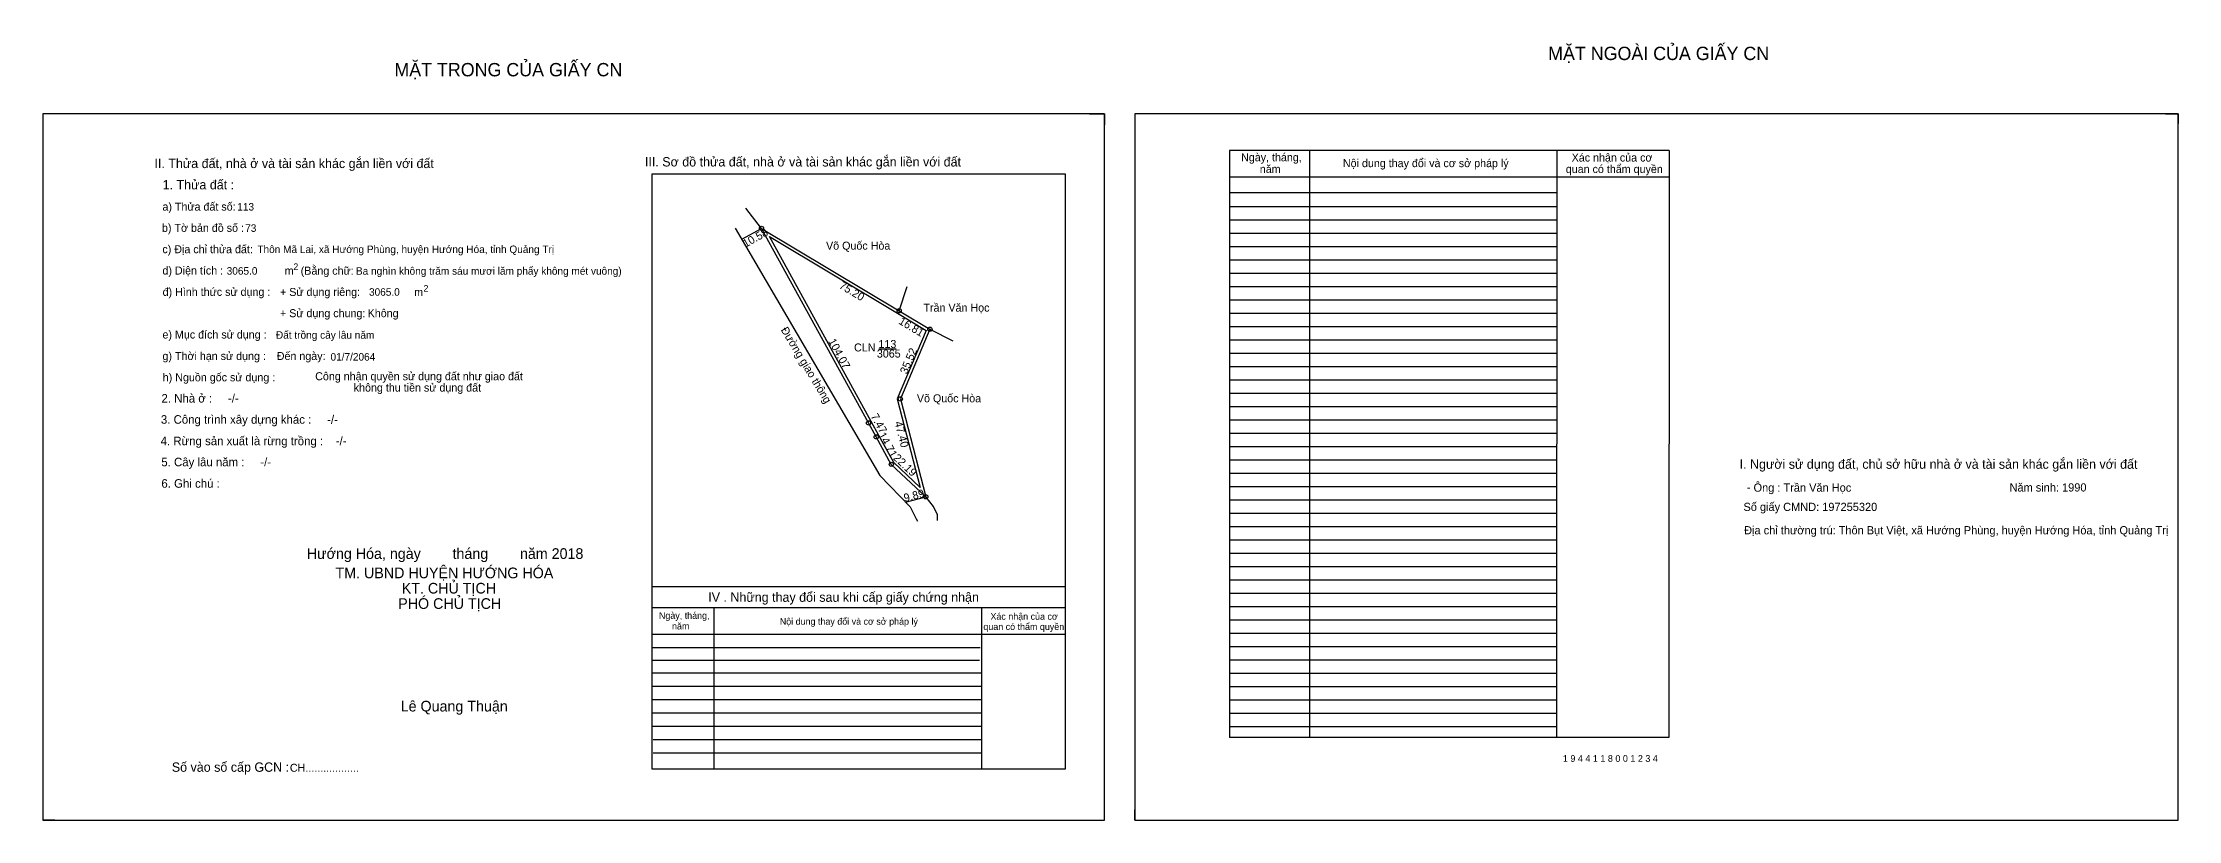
# Model space of a CAD drawing. Extents: x 534684 to 536228, y 1846612 to 1846947.
# Drawn here: x 534684 to 535485, y 1846655 to 1846947 of the extents above; entities that cross this region are included whole.
import ezdxf

# ---------------------------------------------------------------- set-up
doc = ezdxf.new("R2010")
doc.units = 0
for name, color, linetype in [('Default', 7, 'Continuous'), ('Level 10', 7, 'Continuous'), ('Level 11', 7, 'Continuous'), ('Level 23', 7, 'Continuous'), ('Level 27', 7, 'Continuous'), ('Level 3', 7, 'Continuous'), ('Level 4', 7, 'Continuous'), ('Level 49', 7, 'Continuous'), ('Level 5', 7, 'Continuous'), ('Level 55', 7, 'Continuous'), ('Level 6', 7, 'Continuous'), ('Level 60', 7, 'Continuous'), ('Level 7', 7, 'Continuous'), ('Level 8', 7, 'Continuous')]:
    doc.layers.add(name, color=color, linetype=linetype)

msp = doc.modelspace()

# ---------------------------------------------------------------- linework, layer by layer
at = {"layer": 'Level 10'}
for p, q in [((535076.43, 1846920.36), (535082.11, 1846920.36)), ((535082.11, 1846920.36), (535082.11, 1846916.16)), ((535479.83, 1846920.36), (535484.63, 1846920.36)), ((535484.63, 1846920.36), (535484.63, 1846916.66)), ((535002.16, 1846788.85), (534996.49, 1846799.16)), ((535015.09, 1846776.68), (535002.16, 1846788.85)), ((534684.03, 1846659.26), (534684.03, 1846655.36)), ((535093.51, 1846655.36), (535093.51, 1846659.26)), ((534688.63, 1846655.36), (534684.03, 1846655.36)), ((535093.51, 1846655.36), (535097.03, 1846655.36))]:
    msp.add_line(p, q, dxfattribs=at)
for points in [[(534684.03, 1846655.36), (535082.11, 1846655.36), (535082.11, 1846920.36), (534684.03, 1846920.36)], [(535093.51, 1846655.36), (535484.63, 1846655.36), (535484.63, 1846920.36), (535093.51, 1846920.36)], [(535005.1, 1846846.45), (535016.64, 1846839.54), (535005.54, 1846813.38), (535015.09, 1846776.68), (535002.16, 1846788.85), (534996.49, 1846799.16), (534993.61, 1846804.4), (534953.49, 1846877.35)], [(535004.53, 1846845.49), (535015.23, 1846839.08), (535004.36, 1846813.47), (535013.02, 1846780.16), (535003.05, 1846789.54), (534997.47, 1846799.7), (534994.59, 1846804.94), (534956.46, 1846874.27)]]:
    msp.add_lwpolyline(points, close=True, dxfattribs=at)
at = {"layer": 'Level 11'}
for centre in [(534953.49, 1846877.35), (535005.1, 1846846.45), (535005.1, 1846846.45), (535016.64, 1846839.54), (535005.54, 1846813.38), (534993.61, 1846804.4), (534996.49, 1846799.16), (535002.16, 1846788.85), (535015.09, 1846776.68)]:
    msp.add_circle(centre, 0.8, dxfattribs=at)
at = {"layer": 'Level 23'}
for points in [[(534943.67, 1846877.39), (534997.81, 1846784.63)], [(535019.46, 1846767.83), (535019.45, 1846769.93), (535018.01, 1846772.99), (535015.27, 1846776.51), (535002.16, 1846788.85), (534996.49, 1846799.16)], [(534997.81, 1846784.63), (535009.2, 1846772.87), (535011.48, 1846768.47), (535012.01, 1846767.55)]]:
    msp.add_lwpolyline(points, dxfattribs=at)
at = {"layer": 'Level 27'}
for p, q in [((534953.49, 1846877.35), (534947.61, 1846884.95)), ((535005.1, 1846846.45), (535008.14, 1846855.56)), ((535016.64, 1846839.54), (535025.18, 1846835.16))]:
    msp.add_line(p, q, dxfattribs=at)
at = {"layer": 'Level 5'}
for p, q in [((534946.07, 1846873.28), (534953.49, 1846877.35)), ((535007.43, 1846774.69), (535015.09, 1846776.68))]:
    msp.add_line(p, q, dxfattribs=at)
at = {"layer": 'Level 7'}
for p, q in [((535251.51, 1846885.36), (535128.91, 1846885.36)), ((535251.51, 1846880.36), (535128.91, 1846880.36)), ((535251.51, 1846875.36), (535128.91, 1846875.36)), ((535251.51, 1846870.36), (535128.91, 1846870.36)), ((535251.51, 1846865.36), (535128.91, 1846865.36)), ((535251.51, 1846860.36), (535128.91, 1846860.36)), ((535251.51, 1846855.36), (535128.91, 1846855.36)), ((535251.51, 1846850.36), (535128.91, 1846850.36)), ((535251.51, 1846845.36), (535128.91, 1846845.36)), ((535251.51, 1846840.36), (535128.91, 1846840.36)), ((534997.53, 1846832.16), (535003.96, 1846832.16)), ((535251.51, 1846835.36), (535128.91, 1846835.36)), ((535251.51, 1846830.36), (535128.91, 1846830.36)), ((535251.51, 1846825.36), (535128.91, 1846825.36)), ((535251.51, 1846820.36), (535128.91, 1846820.36)), ((535251.51, 1846815.36), (535128.91, 1846815.36)), ((535251.51, 1846810.36), (535128.91, 1846810.36)), ((535251.51, 1846805.36), (535128.91, 1846805.36)), ((535251.51, 1846800.36), (535128.91, 1846800.36)), ((535251.51, 1846795.36), (535128.91, 1846795.36)), ((535251.51, 1846790.36), (535128.91, 1846790.36)), ((535251.51, 1846785.36), (535128.91, 1846785.36)), ((535251.51, 1846780.36), (535128.91, 1846780.36)), ((535251.51, 1846775.36), (535128.91, 1846775.36)), ((535251.51, 1846770.36), (535128.91, 1846770.36)), ((535251.51, 1846765.36), (535128.91, 1846765.36)), ((535251.51, 1846760.36), (535128.91, 1846760.36)), ((535251.51, 1846755.36), (535128.91, 1846755.36)), ((535251.51, 1846750.36), (535128.91, 1846750.36)), ((535251.51, 1846745.36), (535128.91, 1846745.36)), ((535251.51, 1846740.36), (535128.91, 1846740.36)), ((535251.51, 1846735.36), (535128.91, 1846735.36)), ((535251.51, 1846730.36), (535128.91, 1846730.36)), ((535035.49, 1846720.02), (534912.43, 1846720.02)), ((535251.51, 1846725.36), (535128.91, 1846725.36)), ((535251.51, 1846720.36), (535128.91, 1846720.36)), ((535035.27, 1846715.28), (534912.43, 1846715.28)), ((535251.51, 1846715.36), (535128.91, 1846715.36)), ((535035.91, 1846710.54), (534912.43, 1846710.54)), ((535035.91, 1846705.54), (534912.43, 1846705.54)), ((535251.51, 1846710.36), (535128.91, 1846710.36)), ((535251.51, 1846705.36), (535128.91, 1846705.36)), ((535035.91, 1846700.54), (534912.43, 1846700.54)), ((535251.51, 1846700.36), (535128.91, 1846700.36)), ((535035.91, 1846695.54), (534912.43, 1846695.54)), ((535035.91, 1846690.54), (534912.43, 1846690.54)), ((535251.51, 1846695.36), (535128.91, 1846695.36)), ((535251.51, 1846690.36), (535128.91, 1846690.36)), ((535035.91, 1846685.54), (534912.83, 1846685.54)), ((535035.91, 1846680.54), (534912.83, 1846680.54))]:
    msp.add_line(p, q, dxfattribs=at)
at = {"layer": 'Level 8'}
for p, q in [((535293.71, 1846906.6), (535128.91, 1846906.6)), ((535128.91, 1846906.6), (535128.91, 1846686.36)), ((535158.91, 1846906.6), (535158.91, 1846686.36)), ((535251.59, 1846906.5), (535251.51, 1846686.36)), ((535293.71, 1846906.6), (535293.63, 1846686.36)), ((535067.43, 1846897.66), (534912.43, 1846897.66)), ((534912.43, 1846897.66), (534912.43, 1846674.66)), ((535067.43, 1846674.66), (535067.43, 1846897.66)), ((535293.71, 1846896.6), (535128.91, 1846896.6)), ((535251.51, 1846890.72), (535128.91, 1846890.72)), ((535067.43, 1846742.86), (534912.43, 1846742.86)), ((535067.43, 1846735), (534912.43, 1846735)), ((534935.57, 1846735), (534935.57, 1846674.66)), ((535035.91, 1846735), (535035.91, 1846674.66)), ((535067.43, 1846725), (534912.43, 1846725)), ((535293.63, 1846686.36), (535128.91, 1846686.36)), ((534912.43, 1846674.66), (535067.43, 1846674.66))]:
    msp.add_line(p, q, dxfattribs=at)

# ---------------------------------------------------------------- texts
at = {"layer": 'Default'}
for s, p in [('e) Mục đích sử dụng :', (534728.92, 1846836.03)), ('g) Thời hạn sử dụng :', (534728.93, 1846827.99)), ('Đến ngày:', (534771.77, 1846827.99)), ('h) Nguồn gốc sử dụng :', (534729.03, 1846819.99)), ('Công nhận quyền sử dụng đất như giao đất', (534786.18, 1846820.39)), ('không thu tiền sử dụng đất', (534800.62, 1846816.14))]:
    msp.add_text(s, height=3, dxfattribs=at).set_placement(p)
at = {"layer": 'Level 3'}
msp.add_text('CLN ', height=3, dxfattribs=at).set_placement((534988.19, 1846831.19))
at = {"layer": 'Level 4'}
msp.add_text('113', height=3, dxfattribs=at).set_placement((534997.34, 1846832.48))
at = {"layer": 'Level 49'}
for s, rotation, p in [('75.20', 329.08982, (534982.33, 1846855.11)), ('16.81', 329.07132, (535004.63, 1846841.75)), ('104.07', 298.80862, (534978.4, 1846835.05)), ('35.52', 67.01533, (535008, 1846822.45)), ('7.47', 298.794, (534994.35, 1846806.92)), ('14.71', 298.8125, (534997.14, 1846799.88)), ('47.40', 284.57866, (535003.34, 1846804.59)), ('22.19', 316.7346, (535002.67, 1846790.92))]:
    msp.add_text(s, height=3, rotation=rotation, dxfattribs=at).set_placement(p)
at = {"layer": 'Level 5'}
for s, rotation, p in [('10.58', 28.80862, (534947.47, 1846870.06)), ('9.89', 14.57866, (535007.24, 1846774.73))]:
    msp.add_text(s, height=3, rotation=rotation, dxfattribs=at).set_placement(p)
msp.add_text('3065', height=3, dxfattribs=at).set_placement((534996.74, 1846828.89))
at = {"layer": 'Level 55'}
for s, height, p in [('1', 0.64, (534953.31, 1846877.35)), ('28', 0.176, (534953.36, 1846877.18)), ('28', 0.176, (534953.36, 1846877.18)), ('0', 0.176, (534953.42, 1846877.18)), ('0', 0.176, (534953.42, 1846877.18)), ('2', 0.64, (535004.88, 1846846.45)), ('112', 0.176, (535004.91, 1846846.27)), ('28', 0.176, (535004.98, 1846846.27)), ('28', 0.176, (535004.98, 1846846.27)), ('3', 0.64, (535016.44, 1846839.54)), ('112', 0.176, (535016.45, 1846839.36)), ('43', 0.176, (535016.52, 1846839.36)), ('4', 0.64, (535005.32, 1846813.38)), ('43', 0.176, (535005.42, 1846813.2)), ('8', 0.64, (534993.4, 1846804.4)), ('0', 0.176, (534993.54, 1846804.23)), ('0', 0.176, (534993.54, 1846804.23)), ('7', 0.64, (534996.27, 1846799.16)), ('0', 0.176, (534996.42, 1846798.99)), ('0', 0.176, (534996.42, 1846798.99)), ('6', 0.64, (535001.94, 1846788.85)), ('0', 0.176, (535002.1, 1846788.67)), ('0', 0.176, (535002.1, 1846788.67)), ('5', 0.64, (535014.88, 1846776.68)), ('43', 0.176, (535014.97, 1846776.51)), ('0', 0.176, (535015.02, 1846776.51)), ('0', 0.176, (535015.02, 1846776.51))]:
    msp.add_text(s, height=height, dxfattribs=at).set_placement(p)
at = {"layer": 'Level 6'}
for s, height, p in [('113', 2.816, (534756.97, 1846884.03)), ('73', 2.816, (534759.93, 1846876.04)), ('Thôn Mã Lai, xã Hướng Phùng, huyện Hướng Hóa, tỉnh Quảng Trị', 2.82, (534764.5, 1846868.09)), ('3065.0', 2.816, (534753, 1846859.99)), ('Ba nghìn không trăm sáu mươi lăm phẩy không mét vuông)', 2.816, (534801.47, 1846859.97)), ('3065.0', 2.816, (534806.36, 1846852.08)), ('Đất trồng cây lâu năm', 2.82, (534771.46, 1846835.96)), ('01/7/2064', 2.82, (534791.92, 1846827.75)), ('Ông : Trần Văn Học', 3.08, (535325.4, 1846778.59)), ('Năm sinh: 1990', 3.08, (535421.37, 1846778.66)), ('Số giấy CMND: 197255320', 3.08, (535321.62, 1846771.36)), ('Địa chỉ thường trú: Thôn Bụt Việt, xã Hướng Phùng, huyện Hướng Hóa, tỉnh Quảng Trị', 3.08, (535321.87, 1846762.6)), (' 1 9 4 4 1 1 8 0 0 1 2 3 4', 2.52, (535252.99, 1846677.29))]:
    msp.add_text(s, height=height, dxfattribs=at).set_placement(p)
at = {"layer": 'Level 60'}
for s, p in [('Võ Quốc Hòa', (534977.7, 1846869.36)), ('Trần Văn Học', (535014.2, 1846846.12)), ('Võ Quốc Hòa', (535011.75, 1846812.12))]:
    msp.add_text(s, height=3, dxfattribs=at).set_placement(p)
msp.add_text('Đường giao thông', height=3, rotation=300.93811, dxfattribs=at).set_placement((534960.63, 1846839.29))
at = {"layer": 'Level 7'}
for s, height, p in [('MẶT NGOÀI CỦA GIẤY CN', 4.9998, (535248.4, 1846940.46)), ('MẶT TRONG CỦA GIẤY CN', 4.9998, (534815.87, 1846934.36)), ('II. Thửa đất, nhà ở và tài sản khác gắn liền với đất', 3.4998, (534725.91, 1846899.96)), ('III. Sơ đồ thửa đất, nhà ở và tài sản khác gắn liền với đất', 3.4998, (534909.79, 1846900.56)), ('Ngày, tháng,', 3, (535133.28, 1846902.5)), ('Xác nhận của cơ', 3, (535257.21, 1846902.4)), ('năm', 3, (535140.29, 1846898.1)), ('Nội dung thay đổi và cơ sở pháp lý', 3, (535171.46, 1846900.3)), (' quan có thẩm quyền', 3, (535253.9, 1846898.1)), ('1. Thửa đất :', 3.4998, (534728.98, 1846891.97)), ('a) Thửa đất số:', 3, (534728.91, 1846884)), ('b) Tờ bản đồ số :', 3, (534728.74, 1846876.04)), ('c) Địa chỉ thửa đất:', 3, (534728.9, 1846868.03)), ('2', 2.5, (534777.99, 1846861.69)), ('d) Diện tích :', 3, (534728.92, 1846860.04)), ('m', 3, (534774.75, 1846859.98)), ('(Bằng chữ:', 3, (534780.75, 1846859.97)), ('2', 2.5, (534826.77, 1846853.61)), ('đ) Hình thức sử dụng :', 3, (534728.98, 1846852.03)), ('+ Sử dụng riêng:', 3, (534773, 1846852)), ('m', 3, (534823.3, 1846851.95)), ('+ Sử dụng chung:', 3, (534772.98, 1846844.04)), ('Không', 3, (534805.84, 1846844.04)), ('2. Nhà ở :     -/-', 3.1998, (534728.56, 1846812.02)), ('3. Công trình xây dựng khác :     -/-', 3.1998, (534728.33, 1846804.08)), ('4. Rừng sản xuất là rừng trồng :    -/-', 3.1998, (534728.23, 1846796.02)), ('5. Cây lâu năm :     -/-', 3.1998, (534728.5, 1846788.12)), ('I. Người sử dụng đất, chủ sở hữu nhà ở và tài sản khác gắn liền với đất', 3.4998, (535320.17, 1846787.19)), ('6. Ghi chú :', 3.1998, (534728.52, 1846780.08)), ('-', 3.2, (535322.86, 1846778.69)), ('Hướng Hóa, ngày        tháng        năm 2018', 4, (534783, 1846753.39)), ('TM. UBND HUYỆN HƯỚNG HÓA', 4, (534793.78, 1846746.14)), ('KT. CHỦ TỊCH', 4, (534818.62, 1846740.4)), ('PHÓ CHỦ TỊCH', 4, (534817.3, 1846734.64)), ('IV . Những thay đổi sau khi cấp giấy chứng nhận', 3.4998, (534933.52, 1846737.3)), ('Ngày, tháng,', 2.5, (534915.04, 1846730.9)), ('năm', 2.5, (534919.94, 1846726.94)), ('Nội dung thay đổi và cơ sở pháp lý', 2.5, (534960.35, 1846728.7)), (' quan có thẩm quyền', 2.5, (535035.74, 1846726.72)), ('Xác nhận của cơ', 2.5, (535039.33, 1846730.56)), ('Lê Quang Thuận', 4, (534818.22, 1846696.17)), ('Số vào sổ cấp GCN :', 3.4998, (534732.43, 1846673.56)), ('CH..................', 3, (534776.69, 1846673.56))]:
    msp.add_text(s, height=height, dxfattribs=at).set_placement(p)

doc.saveas('drawing.dxf')
